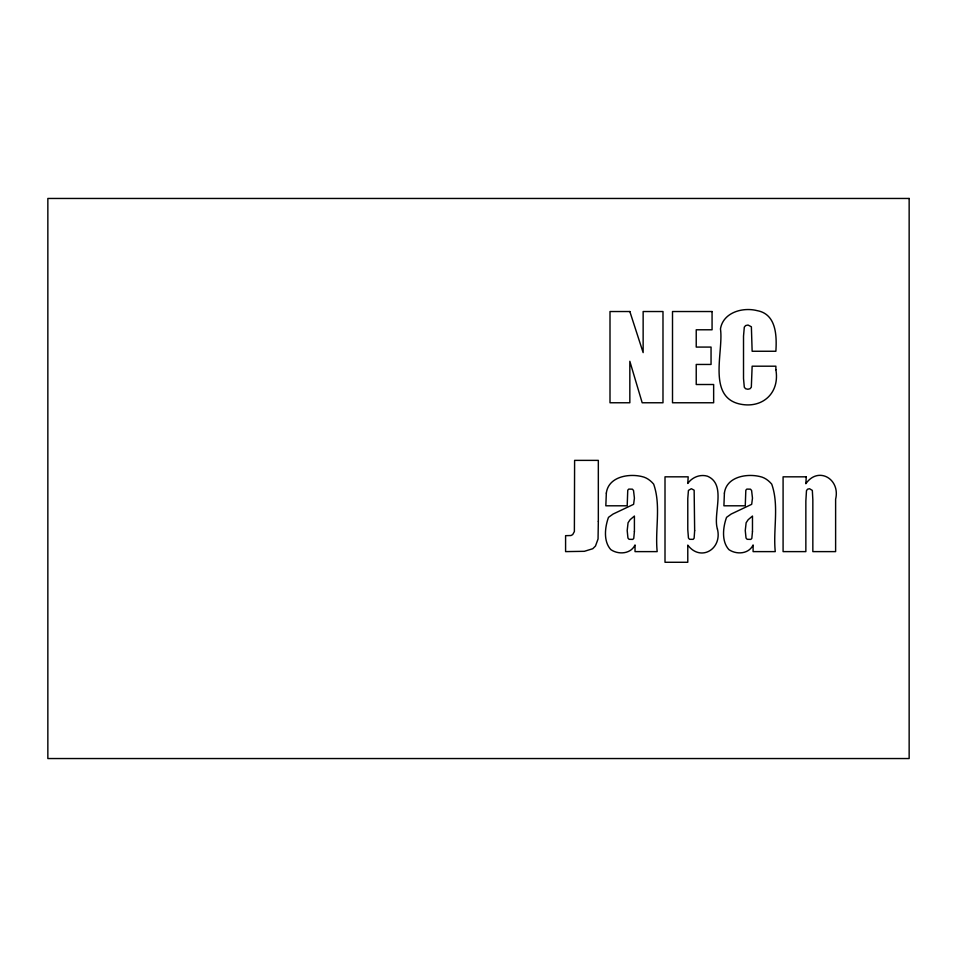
<?xml version="1.0" encoding="UTF-8"?>
<svg xmlns="http://www.w3.org/2000/svg" width="957" height="957" viewBox="0 0 957 957"><rect width="100%" height="100%" fill="white"/><g stroke="black" fill="none" stroke-linecap="round" stroke-linejoin="round"><path stroke-width="1.44" d="M598.328 521.35L598.053 538.97L595.481 546.04L592.778 548.708L584.368 551.316L565.587 551.615L565.587 535.669L570.958 535.525L572.693 534.604L574.379 531.554L574.607 460.377L598.328 460.377L598.328 521.35M717.427 529.018C722.451 549.079 700.656 562.154 687.784 545.119L687.784 562.273L665.007 562.273L665.007 476.825L688.179 476.825L687.784 483.441C692.126 477.28 700.069 474.002 707.426 476.191C726.925 484.433 712.642 513.993 717.427 529.018M775.876 369.749C780.039 393.53 761.664 409.488 738.625 403.746C707.462 395.636 723.719 351.219 720.465 328.909C723.109 312.389 742.752 306.97 757.035 310.618C776.366 314.016 776.857 335.763 775.876 351.255L752.142 351.255L751.377 326.768L748.027 325.045L745.635 325.571L744.307 327.138L743.517 336.146L743.517 378.529L744.307 387.214L745.587 388.733L747.86 389.248L750.049 388.733L751.329 387.214L752.142 366.196L775.876 366.196L775.876 369.749M806.249 476.825L805.854 483.716C818.115 465.975 840.569 478.895 835.617 499.207L835.617 551.615L812.84 551.615L812.84 499.829L812.337 490.415L809.514 488.716L807.541 489.206L806.476 490.666L805.854 501.061L805.854 551.615L783.089 551.615L783.089 476.825L806.249 476.825M606.331 493.094L605.829 505.798L627.194 505.798L627.756 490.211L628.749 489.099L632.374 489.171L633.534 490.498L634.407 498.13L633.618 504.327L613.09 514.053L608.485 517.354C604.932 527.104 603.209 541.291 610.817 549.617C618.413 554.857 630.795 554.115 635.029 544.952L635.029 551.615L657.172 551.615C654.935 529.448 661.203 505.44 653.643 484.11C650.473 480.426 646.525 477.447 641.657 476.502C628.342 473.356 608.389 476.825 606.331 493.094M724.401 493.094L723.911 505.798L745.264 505.798L745.826 490.211L746.831 489.099L750.444 489.171L751.604 490.498L752.477 498.13L751.688 504.327L731.16 514.053L726.554 517.354C723.014 527.104 721.291 541.291 728.899 549.617C736.495 554.857 748.864 554.115 753.099 544.952L753.099 551.615L775.254 551.615C773.005 529.448 779.285 505.44 771.713 484.11C768.543 480.426 764.595 477.447 759.738 476.502C746.424 473.356 726.459 476.825 724.401 493.094M694.65 530.657L694.124 538.181L693.167 539.341L689.53 539.305L688.454 538.037L687.784 529.58L687.784 498.585L688.43 490.415L691.325 488.716L694.148 490.187L694.65 530.657M634.407 531.446L633.761 538.408L632.733 539.401L629.084 539.305L627.948 538.037L627.194 530.537L628.067 522.761L630.089 519.735L634.407 516.05L634.407 531.446M752.477 531.446L751.831 538.408L750.814 539.401L747.166 539.305L746.029 538.037L745.264 530.537L746.137 522.761L748.159 519.735L752.477 516.05L752.477 531.446M909.15 198.458L47.85 198.458L47.85 758.542L909.15 758.542L909.15 198.458M629.838 311.527L610.004 311.527L610.004 402.765L629.838 402.765L629.838 361.291L642.183 402.765L662.986 402.765L662.986 311.527L643.14 311.527L643.14 352.607L629.838 311.527M712.068 311.527L672.508 311.527L672.508 402.765L713.647 402.765L713.647 384.511L696.229 384.511L696.229 364.45L711.051 364.45L711.051 347.08L696.229 347.08L696.229 329.782L712.068 329.782L712.068 311.527"/></g></svg>
